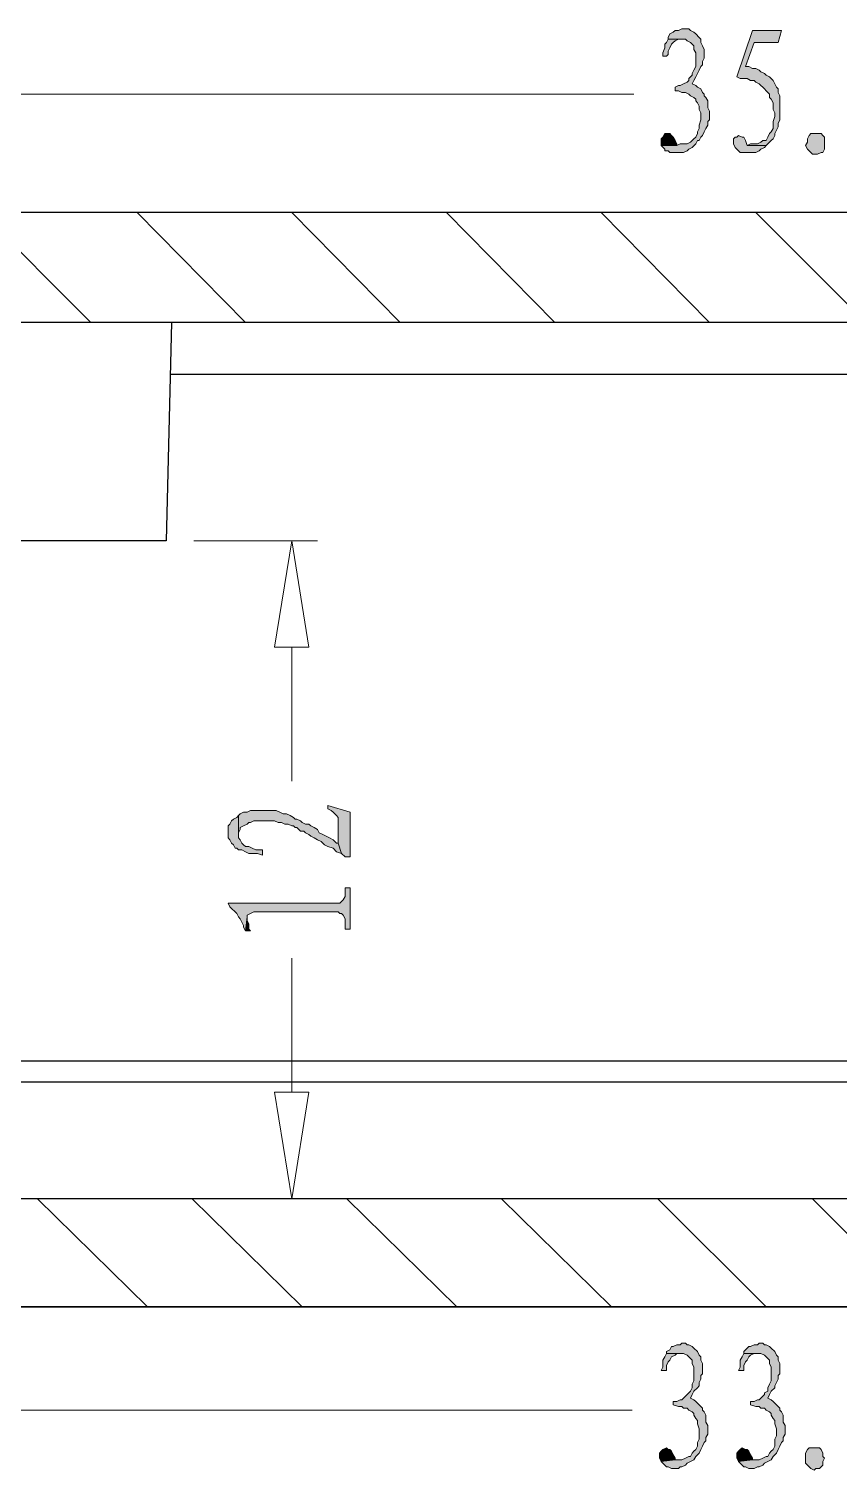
# Model space of a CAD drawing. Header units: inches. Extents: x 7 to 289, y 10 to 206.
# Drawn here: x 78.35 to 98.31, y 35.98 to 71.49 of the extents above; entities that cross this region are included whole.
import ezdxf

# ---------------------------------------------------------------- set-up
doc = ezdxf.new("R2010")
doc.units = ezdxf.units.IN
doc.header["$MEASUREMENT"] = 0
doc.layers.add('图层 1', color=7, linetype='Continuous')

msp = doc.modelspace()

# ---------------------------------------------------------------- hatches: boundary and pattern name
at = {"layer": '图层 1', "true_color": 0xdda500}
for points in [[(94.48, 71.493), (94.438, 71.493), (94.353, 71.451), (94.268, 71.451), (94.226, 71.408), (94.142, 71.366), (94.099, 71.281), (94.099, 71.239), (94.438, 71.239), (94.523, 71.239), (94.565, 71.197), (94.65, 71.154), (94.692, 71.112), (94.734, 71.07), (94.734, 70.985), (94.777, 70.9), (94.777, 70.816), (94.777, 70.731), (94.777, 70.646), (94.777, 70.561), (94.734, 70.477), (94.692, 70.392), (94.692, 70.35), (94.607, 70.265), (94.607, 70.223), (94.565, 70.18), (94.48, 70.138), (94.396, 70.096), (94.353, 70.096), (94.268, 70.054), (94.268, 69.969), (94.353, 69.969), (94.438, 69.926), (94.523, 69.926), (94.607, 69.884), (94.65, 69.842), (94.734, 69.8), (94.777, 69.757), (94.777, 69.715), (94.819, 69.673), (94.861, 69.588), (94.861, 69.503), (94.904, 69.419), (94.904, 69.334), (94.904, 69.249), (94.861, 69.122), (94.861, 69.038), (94.819, 68.953), (94.819, 68.911), (94.777, 68.826), (94.734, 68.783), (94.692, 68.741), (94.65, 68.699), (94.565, 68.657), (94.48, 68.657), (94.396, 68.657), (94.311, 68.614), (93.93, 68.614), (94.015, 68.529), (94.015, 68.487), (94.099, 68.487), (94.142, 68.445), (94.226, 68.445), (94.311, 68.445), (94.353, 68.445), (94.438, 68.445), (94.48, 68.445), (94.565, 68.487), (94.607, 68.529), (94.692, 68.572), (94.777, 68.657), (94.819, 68.741), (94.861, 68.741), (94.904, 68.826), (94.946, 68.868), (94.988, 68.953), (95.031, 69.038), (95.073, 69.122), (95.073, 69.207), (95.115, 69.249), (95.115, 69.334), (95.115, 69.461), (95.073, 69.545), (95.073, 69.63), (95.073, 69.715), (95.031, 69.8), (94.988, 69.842), (94.988, 69.884), (94.946, 69.926), (94.904, 70.011), (94.819, 70.054), (94.777, 70.096), (94.692, 70.138), (94.734, 70.223), (94.777, 70.308), (94.819, 70.392), (94.861, 70.477), (94.904, 70.561), (94.946, 70.604), (94.946, 70.689), (94.988, 70.773), (94.988, 70.858), (94.988, 70.9), (94.988, 70.985), (94.946, 71.07), (94.904, 71.154), (94.904, 71.239), (94.861, 71.281), (94.777, 71.366), (94.734, 71.408), (94.65, 71.451), (94.607, 71.493), (94.565, 71.493)], [(96.893, 71.451), (96.174, 71.451), (95.793, 70.308), (95.877, 70.265), (95.962, 70.265), (96.047, 70.265), (96.131, 70.223), (96.216, 70.223), (96.258, 70.18), (96.343, 70.138), (96.385, 70.096), (96.428, 70.054), (96.47, 70.011), (96.512, 69.969), (96.597, 69.884), (96.597, 69.8), (96.639, 69.757), (96.682, 69.673), (96.682, 69.588), (96.682, 69.503), (96.724, 69.419), (96.724, 69.334), (96.682, 69.207), (96.682, 69.122), (96.682, 69.038), (96.639, 68.953), (96.597, 68.911), (96.555, 68.826), (96.512, 68.741), (96.428, 68.741), (96.385, 68.699), (96.301, 68.657), (96.216, 68.657), (96.131, 68.657), (96.047, 68.614), (96.512, 68.614), (96.597, 68.699), (96.639, 68.741), (96.682, 68.783), (96.724, 68.868), (96.724, 68.911), (96.766, 68.995), (96.809, 69.08), (96.809, 69.164), (96.851, 69.249), (96.851, 69.334), (96.851, 69.461), (96.851, 69.545), (96.851, 69.63), (96.851, 69.757), (96.851, 69.842), (96.809, 69.926), (96.809, 70.011), (96.766, 70.054), (96.724, 70.138), (96.682, 70.223), (96.639, 70.265), (96.597, 70.308), (96.512, 70.35), (96.47, 70.392), (96.385, 70.435), (96.343, 70.477), (96.258, 70.519), (96.174, 70.519), (96.089, 70.561), (96.004, 70.561), (96.216, 71.154), (96.809, 71.154)], [(94.099, 71.239), (94.057, 71.154), (94.015, 71.112), (94.015, 71.027), (93.972, 70.9), (93.972, 70.816), (94.057, 70.816), (94.099, 70.858), (94.099, 70.942), (94.142, 71.027), (94.184, 71.112), (94.226, 71.154), (94.268, 71.197), (94.353, 71.239), (94.438, 71.239)], [(94.057, 68.911), (94.015, 68.911), (93.972, 68.826), (93.93, 68.783), (93.93, 68.699), (93.93, 68.657), (93.93, 68.614), (94.311, 68.614), (94.311, 68.657), (94.268, 68.741), (94.226, 68.826), (94.184, 68.868), (94.142, 68.911)], [(97.867, 68.445), (97.782, 68.403), (97.74, 68.403), (97.655, 68.403), (97.613, 68.445), (97.571, 68.487), (97.528, 68.529), (97.486, 68.614), (97.528, 68.699), (97.528, 68.783), (97.571, 68.868), (97.613, 68.911), (97.655, 68.911), (97.698, 68.911), (97.782, 68.911), (97.867, 68.911), (97.909, 68.868), (97.952, 68.826), (97.952, 68.741), (97.952, 68.699), (97.952, 68.572), (97.952, 68.529), (97.909, 68.445)], [(95.835, 68.868), (95.793, 68.826), (95.75, 68.826), (95.708, 68.783), (95.708, 68.699), (95.708, 68.657), (95.75, 68.572), (95.793, 68.529), (95.835, 68.487), (95.877, 68.445), (95.962, 68.445), (96.047, 68.445), (96.174, 68.445), (96.216, 68.445), (96.258, 68.445), (96.343, 68.487), (96.385, 68.529), (96.47, 68.572), (96.512, 68.614), (96.047, 68.614), (96.004, 68.741), (95.962, 68.826), (95.92, 68.826)], [(83.516, 52.104), (83.516, 51.639), (83.516, 51.681), (83.558, 51.766), (83.558, 51.808), (83.643, 51.85), (83.728, 51.892), (83.77, 51.935), (83.812, 51.935), (83.897, 51.977), (83.982, 51.977), (84.109, 51.977), (84.193, 51.977), (84.236, 51.977), (84.32, 51.977), (84.405, 51.977), (84.49, 51.935), (84.574, 51.935), (84.659, 51.892), (84.743, 51.892), (84.828, 51.85), (84.871, 51.85), (84.913, 51.808), (84.955, 51.808), (84.998, 51.766), (85.04, 51.723), (85.125, 51.723), (85.167, 51.681), (85.252, 51.639), (85.294, 51.596), (85.379, 51.554), (85.463, 51.511), (85.548, 51.469), (85.632, 51.385), (85.717, 51.342), (85.844, 51.3), (85.929, 51.215), (86.056, 51.173), (85.971, 51.427), (85.929, 51.427), (85.844, 51.511), (85.76, 51.554), (85.675, 51.596), (85.59, 51.639), (85.506, 51.681), (85.463, 51.766), (85.379, 51.808), (85.294, 51.85), (85.252, 51.892), (85.167, 51.892), (85.082, 51.935), (85.04, 51.977), (84.955, 52.02), (84.913, 52.02), (84.871, 52.062), (84.786, 52.104), (84.701, 52.147), (84.617, 52.147), (84.532, 52.189), (84.447, 52.231), (84.363, 52.231), (84.278, 52.231), (84.193, 52.231), (84.109, 52.231), (83.982, 52.231), (83.897, 52.231), (83.812, 52.231), (83.728, 52.189), (83.643, 52.189), (83.558, 52.147)], [(85.717, 52.358), (85.717, 52.273), (85.802, 52.231), (85.844, 52.189), (85.929, 52.104), (85.971, 52.062), (85.971, 51.977), (85.971, 51.427), (86.056, 51.173), (86.141, 51.088), (86.268, 51.088), (86.268, 52.189)], [(83.262, 51.723), (83.262, 51.639), (83.262, 51.596), (83.262, 51.554), (83.304, 51.511), (83.347, 51.427), (83.389, 51.385), (83.431, 51.3), (83.474, 51.3), (83.516, 51.258), (83.601, 51.258), (83.685, 51.215), (83.77, 51.173), (83.855, 51.173), (83.982, 51.173), (84.109, 51.13), (84.109, 51.258), (84.024, 51.258), (83.939, 51.258), (83.855, 51.3), (83.77, 51.342), (83.685, 51.342), (83.643, 51.385), (83.601, 51.427), (83.558, 51.511), (83.516, 51.554), (83.516, 51.639), (83.516, 52.104), (83.474, 52.062), (83.389, 52.02), (83.347, 51.977), (83.304, 51.892), (83.262, 51.85), (83.262, 51.808)], [(83.262, 49.945), (83.304, 49.861), (83.347, 49.818), (83.431, 49.733), (83.474, 49.691), (83.516, 49.607), (83.558, 49.564), (83.601, 49.479), (83.643, 49.395), (83.643, 49.353), (83.685, 49.268), (83.728, 49.607), (83.728, 49.649), (83.812, 49.691), (83.897, 49.733), (83.982, 49.733), (85.971, 49.733), (86.014, 49.691), (86.056, 49.691), (86.098, 49.649), (86.141, 49.564), (86.141, 49.522), (86.141, 49.395), (86.141, 49.31), (86.268, 49.31), (86.268, 50.326), (86.141, 50.326), (86.141, 50.284), (86.141, 50.157), (86.141, 50.114), (86.098, 50.03), (86.056, 49.988), (86.014, 49.945), (85.929, 49.945)], [(83.685, 49.268), (83.812, 49.268), (83.77, 49.31), (83.77, 49.353), (83.77, 49.437), (83.728, 49.522), (83.728, 49.607)], [(94.438, 39.108), (94.396, 39.066), (94.311, 39.066), (94.226, 39.023), (94.184, 39.023), (94.142, 38.939), (94.057, 38.896), (94.057, 38.854), (94.396, 38.854), (94.48, 38.854), (94.565, 38.811), (94.607, 38.769), (94.65, 38.727), (94.692, 38.685), (94.692, 38.6), (94.734, 38.515), (94.734, 38.43), (94.734, 38.304), (94.734, 38.261), (94.734, 38.176), (94.692, 38.092), (94.692, 38.007), (94.65, 37.923), (94.607, 37.88), (94.565, 37.838), (94.523, 37.795), (94.438, 37.711), (94.396, 37.711), (94.311, 37.669), (94.226, 37.669), (94.226, 37.584), (94.353, 37.542), (94.438, 37.542), (94.48, 37.499), (94.565, 37.499), (94.607, 37.457), (94.692, 37.414), (94.734, 37.372), (94.734, 37.33), (94.777, 37.245), (94.819, 37.203), (94.819, 37.118), (94.861, 36.991), (94.861, 36.907), (94.861, 36.822), (94.861, 36.737), (94.819, 36.653), (94.819, 36.568), (94.777, 36.483), (94.734, 36.441), (94.692, 36.398), (94.65, 36.314), (94.607, 36.314), (94.523, 36.272), (94.438, 36.229), (94.353, 36.229), (94.268, 36.229), (93.93, 36.187), (93.972, 36.145), (94.015, 36.102), (94.057, 36.06), (94.099, 36.06), (94.184, 36.017), (94.268, 36.017), (94.353, 36.017), (94.396, 36.06), (94.438, 36.06), (94.523, 36.102), (94.565, 36.145), (94.65, 36.187), (94.734, 36.229), (94.777, 36.314), (94.819, 36.356), (94.861, 36.398), (94.904, 36.483), (94.946, 36.568), (94.988, 36.653), (95.031, 36.695), (95.031, 36.779), (95.073, 36.864), (95.073, 36.949), (95.073, 37.076), (95.031, 37.161), (95.031, 37.245), (95.031, 37.33), (94.988, 37.414), (94.946, 37.457), (94.946, 37.499), (94.904, 37.542), (94.861, 37.584), (94.777, 37.669), (94.734, 37.711), (94.65, 37.753), (94.692, 37.838), (94.734, 37.923), (94.819, 38.007), (94.861, 38.05), (94.861, 38.134), (94.904, 38.219), (94.904, 38.304), (94.946, 38.346), (94.946, 38.43), (94.946, 38.515), (94.946, 38.6), (94.904, 38.685), (94.904, 38.769), (94.861, 38.811), (94.819, 38.896), (94.734, 38.981), (94.692, 39.023), (94.607, 39.066), (94.565, 39.066), (94.523, 39.108)], [(96.343, 39.108), (96.301, 39.066), (96.216, 39.066), (96.131, 39.023), (96.089, 39.023), (96.004, 38.939), (95.962, 38.896), (95.962, 38.854), (96.301, 38.854), (96.385, 38.854), (96.47, 38.811), (96.512, 38.769), (96.555, 38.727), (96.597, 38.685), (96.597, 38.6), (96.639, 38.515), (96.639, 38.43), (96.639, 38.304), (96.639, 38.261), (96.639, 38.176), (96.597, 38.092), (96.555, 38.007), (96.555, 37.923), (96.47, 37.88), (96.47, 37.838), (96.428, 37.795), (96.343, 37.711), (96.301, 37.711), (96.216, 37.669), (96.131, 37.669), (96.131, 37.584), (96.258, 37.542), (96.343, 37.542), (96.385, 37.499), (96.47, 37.499), (96.512, 37.457), (96.597, 37.414), (96.639, 37.372), (96.639, 37.33), (96.682, 37.245), (96.724, 37.203), (96.724, 37.118), (96.766, 36.991), (96.766, 36.907), (96.766, 36.822), (96.724, 36.737), (96.724, 36.653), (96.724, 36.568), (96.682, 36.483), (96.639, 36.441), (96.597, 36.398), (96.555, 36.314), (96.512, 36.314), (96.428, 36.272), (96.343, 36.229), (96.258, 36.229), (96.174, 36.229), (95.835, 36.187), (95.877, 36.145), (95.92, 36.102), (95.962, 36.06), (96.004, 36.06), (96.089, 36.017), (96.174, 36.017), (96.216, 36.017), (96.301, 36.06), (96.343, 36.06), (96.428, 36.102), (96.47, 36.145), (96.555, 36.187), (96.639, 36.229), (96.682, 36.314), (96.724, 36.356), (96.766, 36.398), (96.809, 36.483), (96.851, 36.568), (96.893, 36.653), (96.936, 36.695), (96.936, 36.779), (96.978, 36.864), (96.978, 36.949), (96.978, 37.076), (96.936, 37.161), (96.936, 37.245), (96.936, 37.33), (96.893, 37.414), (96.851, 37.457), (96.851, 37.499), (96.809, 37.542), (96.766, 37.584), (96.682, 37.669), (96.639, 37.711), (96.555, 37.753), (96.597, 37.838), (96.639, 37.923), (96.724, 38.007), (96.724, 38.05), (96.766, 38.134), (96.809, 38.219), (96.809, 38.304), (96.851, 38.346), (96.851, 38.43), (96.851, 38.515), (96.851, 38.6), (96.809, 38.685), (96.809, 38.769), (96.766, 38.811), (96.724, 38.896), (96.639, 38.981), (96.597, 39.023), (96.512, 39.066), (96.47, 39.066), (96.428, 39.108)], [(94.057, 38.854), (94.015, 38.769), (93.972, 38.685), (93.972, 38.6), (93.972, 38.515), (93.93, 38.43), (94.057, 38.43), (94.057, 38.558), (94.099, 38.642), (94.142, 38.685), (94.184, 38.769), (94.268, 38.811), (94.311, 38.854), (94.396, 38.854)], [(95.962, 38.854), (95.92, 38.769), (95.877, 38.685), (95.877, 38.6), (95.877, 38.515), (95.835, 38.43), (95.92, 38.43), (95.962, 38.43), (95.962, 38.558), (96.004, 38.642), (96.047, 38.685), (96.089, 38.769), (96.131, 38.811), (96.216, 38.854), (96.301, 38.854)], [(94.057, 36.526), (93.972, 36.483), (93.93, 36.441), (93.888, 36.398), (93.888, 36.314), (93.888, 36.272), (93.93, 36.187), (94.268, 36.229), (94.268, 36.272), (94.226, 36.356), (94.184, 36.441), (94.142, 36.483), (94.099, 36.483)], [(95.92, 36.526), (95.877, 36.483), (95.835, 36.441), (95.793, 36.398), (95.793, 36.314), (95.793, 36.272), (95.835, 36.187), (96.174, 36.229), (96.174, 36.272), (96.131, 36.356), (96.089, 36.441), (96.047, 36.483), (96.004, 36.483)], [(97.825, 36.017), (97.74, 36.017), (97.698, 35.975), (97.613, 36.017), (97.571, 36.06), (97.528, 36.102), (97.486, 36.145), (97.486, 36.229), (97.486, 36.314), (97.486, 36.398), (97.528, 36.483), (97.571, 36.526), (97.613, 36.526), (97.698, 36.526), (97.74, 36.526), (97.825, 36.526), (97.867, 36.483), (97.909, 36.398), (97.909, 36.314), (97.952, 36.272), (97.909, 36.187), (97.909, 36.102), (97.867, 36.06)]]:
    msp.add_hatch(color=42, dxfattribs=at).paths.add_polyline_path(points)

# ---------------------------------------------------------------- linework, layer by layer
at = {"layer": '图层 1', "lineweight": 0}
for points in [[(94.48, 71.493), (94.438, 71.493), (94.353, 71.451), (94.268, 71.451), (94.226, 71.408), (94.142, 71.366), (94.099, 71.281), (94.099, 71.239), (94.438, 71.239), (94.523, 71.239), (94.565, 71.197), (94.65, 71.154), (94.692, 71.112), (94.734, 71.07), (94.734, 70.985), (94.777, 70.9), (94.777, 70.816), (94.777, 70.731), (94.777, 70.646), (94.777, 70.561), (94.734, 70.477), (94.692, 70.392), (94.692, 70.35), (94.607, 70.265), (94.607, 70.223), (94.565, 70.18), (94.48, 70.138), (94.396, 70.096), (94.353, 70.096), (94.268, 70.054), (94.268, 69.969), (94.353, 69.969), (94.438, 69.926), (94.523, 69.926), (94.607, 69.884), (94.65, 69.842), (94.734, 69.8), (94.777, 69.757), (94.777, 69.715), (94.819, 69.673), (94.861, 69.588), (94.861, 69.503), (94.904, 69.419), (94.904, 69.334), (94.904, 69.249), (94.861, 69.122), (94.861, 69.038), (94.819, 68.953), (94.819, 68.911), (94.777, 68.826), (94.734, 68.783), (94.692, 68.741), (94.65, 68.699), (94.565, 68.657), (94.48, 68.657), (94.396, 68.657), (94.311, 68.614), (93.93, 68.614), (94.015, 68.529), (94.015, 68.487), (94.099, 68.487), (94.142, 68.445), (94.226, 68.445), (94.311, 68.445), (94.353, 68.445), (94.438, 68.445), (94.48, 68.445), (94.565, 68.487), (94.607, 68.529), (94.692, 68.572), (94.777, 68.657), (94.819, 68.741), (94.861, 68.741), (94.904, 68.826), (94.946, 68.868), (94.988, 68.953), (95.031, 69.038), (95.073, 69.122), (95.073, 69.207), (95.115, 69.249), (95.115, 69.334), (95.115, 69.461), (95.073, 69.545), (95.073, 69.63), (95.073, 69.715), (95.031, 69.8), (94.988, 69.842), (94.988, 69.884), (94.946, 69.926), (94.904, 70.011), (94.819, 70.054), (94.777, 70.096), (94.692, 70.138), (94.734, 70.223), (94.777, 70.308), (94.819, 70.392), (94.861, 70.477), (94.904, 70.561), (94.946, 70.604), (94.946, 70.689), (94.988, 70.773), (94.988, 70.858), (94.988, 70.9), (94.988, 70.985), (94.946, 71.07), (94.904, 71.154), (94.904, 71.239), (94.861, 71.281), (94.777, 71.366), (94.734, 71.408), (94.65, 71.451), (94.607, 71.493), (94.565, 71.493), (94.48, 71.493)], [(96.893, 71.451), (96.174, 71.451), (95.793, 70.308), (95.877, 70.265), (95.962, 70.265), (96.047, 70.265), (96.131, 70.223), (96.216, 70.223), (96.258, 70.18), (96.343, 70.138), (96.385, 70.096), (96.428, 70.054), (96.47, 70.011), (96.512, 69.969), (96.597, 69.884), (96.597, 69.8), (96.639, 69.757), (96.682, 69.673), (96.682, 69.588), (96.682, 69.503), (96.724, 69.419), (96.724, 69.334), (96.682, 69.207), (96.682, 69.122), (96.682, 69.038), (96.639, 68.953), (96.597, 68.911), (96.555, 68.826), (96.512, 68.741), (96.428, 68.741), (96.385, 68.699), (96.301, 68.657), (96.216, 68.657), (96.131, 68.657), (96.047, 68.614), (96.512, 68.614), (96.597, 68.699), (96.639, 68.741), (96.682, 68.783), (96.724, 68.868), (96.724, 68.911), (96.766, 68.995), (96.809, 69.08), (96.809, 69.164), (96.851, 69.249), (96.851, 69.334), (96.851, 69.461), (96.851, 69.545), (96.851, 69.63), (96.851, 69.757), (96.851, 69.842), (96.809, 69.926), (96.809, 70.011), (96.766, 70.054), (96.724, 70.138), (96.682, 70.223), (96.639, 70.265), (96.597, 70.308), (96.512, 70.35), (96.47, 70.392), (96.385, 70.435), (96.343, 70.477), (96.258, 70.519), (96.174, 70.519), (96.089, 70.561), (96.004, 70.561), (96.216, 71.154), (96.809, 71.154), (96.893, 71.451)], [(94.099, 71.239), (94.057, 71.154), (94.015, 71.112), (94.015, 71.027), (93.972, 70.9), (93.972, 70.816), (94.057, 70.816), (94.099, 70.858), (94.099, 70.942), (94.142, 71.027), (94.184, 71.112), (94.226, 71.154), (94.268, 71.197), (94.353, 71.239), (94.438, 71.239), (94.099, 71.239)], [(94.057, 68.911), (94.015, 68.911), (93.972, 68.826), (93.93, 68.783), (93.93, 68.699), (93.93, 68.657), (93.93, 68.614), (94.311, 68.614), (94.311, 68.657), (94.268, 68.741), (94.226, 68.826), (94.184, 68.868), (94.142, 68.911), (94.057, 68.911)], [(97.867, 68.445), (97.782, 68.403), (97.74, 68.403), (97.655, 68.403), (97.613, 68.445), (97.571, 68.487), (97.528, 68.529), (97.486, 68.614), (97.528, 68.699), (97.528, 68.783), (97.571, 68.868), (97.613, 68.911), (97.655, 68.911), (97.698, 68.911), (97.782, 68.911), (97.867, 68.911), (97.909, 68.868), (97.952, 68.826), (97.952, 68.741), (97.952, 68.699), (97.952, 68.572), (97.952, 68.529), (97.909, 68.445), (97.867, 68.445)], [(95.835, 68.868), (95.793, 68.826), (95.75, 68.826), (95.708, 68.783), (95.708, 68.699), (95.708, 68.657), (95.75, 68.572), (95.793, 68.529), (95.835, 68.487), (95.877, 68.445), (95.962, 68.445), (96.047, 68.445), (96.174, 68.445), (96.216, 68.445), (96.258, 68.445), (96.343, 68.487), (96.385, 68.529), (96.47, 68.572), (96.512, 68.614), (96.047, 68.614), (96.004, 68.741), (95.962, 68.826), (95.92, 68.826), (95.835, 68.868)], [(83.516, 52.104), (83.516, 51.639), (83.516, 51.681), (83.558, 51.766), (83.558, 51.808), (83.643, 51.85), (83.728, 51.892), (83.77, 51.935), (83.812, 51.935), (83.897, 51.977), (83.982, 51.977), (84.109, 51.977), (84.193, 51.977), (84.236, 51.977), (84.32, 51.977), (84.405, 51.977), (84.49, 51.935), (84.574, 51.935), (84.659, 51.892), (84.743, 51.892), (84.828, 51.85), (84.871, 51.85), (84.913, 51.808), (84.955, 51.808), (84.998, 51.766), (85.04, 51.723), (85.125, 51.723), (85.167, 51.681), (85.252, 51.639), (85.294, 51.596), (85.379, 51.554), (85.463, 51.511), (85.548, 51.469), (85.632, 51.385), (85.717, 51.342), (85.844, 51.3), (85.929, 51.215), (86.056, 51.173), (85.971, 51.427), (85.929, 51.427), (85.844, 51.511), (85.76, 51.554), (85.675, 51.596), (85.59, 51.639), (85.506, 51.681), (85.463, 51.766), (85.379, 51.808), (85.294, 51.85), (85.252, 51.892), (85.167, 51.892), (85.082, 51.935), (85.04, 51.977), (84.955, 52.02), (84.913, 52.02), (84.871, 52.062), (84.786, 52.104), (84.701, 52.147), (84.617, 52.147), (84.532, 52.189), (84.447, 52.231), (84.363, 52.231), (84.278, 52.231), (84.193, 52.231), (84.109, 52.231), (83.982, 52.231), (83.897, 52.231), (83.812, 52.231), (83.728, 52.189), (83.643, 52.189), (83.558, 52.147), (83.516, 52.104)], [(85.717, 52.358), (85.717, 52.273), (85.802, 52.231), (85.844, 52.189), (85.929, 52.104), (85.971, 52.062), (85.971, 51.977), (85.971, 51.427), (86.056, 51.173), (86.141, 51.088), (86.268, 51.088), (86.268, 52.189), (85.717, 52.358)], [(83.262, 51.723), (83.262, 51.639), (83.262, 51.596), (83.262, 51.554), (83.304, 51.511), (83.347, 51.427), (83.389, 51.385), (83.431, 51.3), (83.474, 51.3), (83.516, 51.258), (83.601, 51.258), (83.685, 51.215), (83.77, 51.173), (83.855, 51.173), (83.982, 51.173), (84.109, 51.13), (84.109, 51.258), (84.024, 51.258), (83.939, 51.258), (83.855, 51.3), (83.77, 51.342), (83.685, 51.342), (83.643, 51.385), (83.601, 51.427), (83.558, 51.511), (83.516, 51.554), (83.516, 51.639), (83.516, 52.104), (83.474, 52.062), (83.389, 52.02), (83.347, 51.977), (83.304, 51.892), (83.262, 51.85), (83.262, 51.808), (83.262, 51.723)], [(83.262, 49.945), (83.262, 49.945), (83.304, 49.861), (83.347, 49.818), (83.431, 49.733), (83.474, 49.691), (83.516, 49.607), (83.558, 49.564), (83.601, 49.479), (83.643, 49.395), (83.643, 49.353), (83.685, 49.268), (83.728, 49.607), (83.728, 49.649), (83.812, 49.691), (83.897, 49.733), (83.982, 49.733), (85.971, 49.733), (86.014, 49.691), (86.056, 49.691), (86.098, 49.649), (86.141, 49.564), (86.141, 49.522), (86.141, 49.395), (86.141, 49.31), (86.268, 49.31), (86.268, 50.326), (86.141, 50.326), (86.141, 50.284), (86.141, 50.157), (86.141, 50.114), (86.098, 50.03), (86.056, 49.988), (86.014, 49.945), (85.929, 49.945), (83.262, 49.945)], [(83.685, 49.268), (83.812, 49.268), (83.77, 49.31), (83.77, 49.353), (83.77, 49.437), (83.728, 49.522), (83.728, 49.607), (83.685, 49.268)], [(94.438, 39.108), (94.396, 39.066), (94.311, 39.066), (94.226, 39.023), (94.184, 39.023), (94.142, 38.939), (94.057, 38.896), (94.057, 38.854), (94.396, 38.854), (94.48, 38.854), (94.565, 38.811), (94.607, 38.769), (94.65, 38.727), (94.692, 38.685), (94.692, 38.6), (94.734, 38.515), (94.734, 38.43), (94.734, 38.304), (94.734, 38.261), (94.734, 38.176), (94.692, 38.092), (94.692, 38.007), (94.65, 37.923), (94.607, 37.88), (94.565, 37.838), (94.523, 37.795), (94.438, 37.711), (94.396, 37.711), (94.311, 37.669), (94.226, 37.669), (94.226, 37.584), (94.353, 37.542), (94.438, 37.542), (94.48, 37.499), (94.565, 37.499), (94.607, 37.457), (94.692, 37.414), (94.734, 37.372), (94.734, 37.33), (94.777, 37.245), (94.819, 37.203), (94.819, 37.118), (94.861, 36.991), (94.861, 36.907), (94.861, 36.822), (94.861, 36.737), (94.819, 36.653), (94.819, 36.568), (94.777, 36.483), (94.734, 36.441), (94.692, 36.398), (94.65, 36.314), (94.607, 36.314), (94.523, 36.272), (94.438, 36.229), (94.353, 36.229), (94.268, 36.229), (93.93, 36.187), (93.972, 36.145), (94.015, 36.102), (94.057, 36.06), (94.099, 36.06), (94.184, 36.017), (94.268, 36.017), (94.353, 36.017), (94.396, 36.06), (94.438, 36.06), (94.523, 36.102), (94.565, 36.145), (94.65, 36.187), (94.734, 36.229), (94.777, 36.314), (94.819, 36.356), (94.861, 36.398), (94.904, 36.483), (94.946, 36.568), (94.988, 36.653), (95.031, 36.695), (95.031, 36.779), (95.073, 36.864), (95.073, 36.949), (95.073, 37.076), (95.031, 37.161), (95.031, 37.245), (95.031, 37.33), (94.988, 37.414), (94.946, 37.457), (94.946, 37.499), (94.904, 37.542), (94.861, 37.584), (94.777, 37.669), (94.734, 37.711), (94.65, 37.753), (94.692, 37.838), (94.734, 37.923), (94.819, 38.007), (94.861, 38.05), (94.861, 38.134), (94.904, 38.219), (94.904, 38.304), (94.946, 38.346), (94.946, 38.43), (94.946, 38.515), (94.946, 38.6), (94.904, 38.685), (94.904, 38.769), (94.861, 38.811), (94.819, 38.896), (94.734, 38.981), (94.692, 39.023), (94.607, 39.066), (94.565, 39.066), (94.523, 39.108), (94.438, 39.108)], [(96.343, 39.108), (96.301, 39.066), (96.216, 39.066), (96.131, 39.023), (96.089, 39.023), (96.004, 38.939), (95.962, 38.896), (95.962, 38.854), (96.301, 38.854), (96.385, 38.854), (96.47, 38.811), (96.512, 38.769), (96.555, 38.727), (96.597, 38.685), (96.597, 38.6), (96.639, 38.515), (96.639, 38.43), (96.639, 38.304), (96.639, 38.261), (96.639, 38.176), (96.597, 38.092), (96.555, 38.007), (96.555, 37.923), (96.47, 37.88), (96.47, 37.838), (96.428, 37.795), (96.343, 37.711), (96.301, 37.711), (96.216, 37.669), (96.131, 37.669), (96.131, 37.584), (96.258, 37.542), (96.343, 37.542), (96.385, 37.499), (96.47, 37.499), (96.512, 37.457), (96.597, 37.414), (96.639, 37.372), (96.639, 37.33), (96.682, 37.245), (96.724, 37.203), (96.724, 37.118), (96.766, 36.991), (96.766, 36.907), (96.766, 36.822), (96.724, 36.737), (96.724, 36.653), (96.724, 36.568), (96.682, 36.483), (96.639, 36.441), (96.597, 36.398), (96.555, 36.314), (96.512, 36.314), (96.428, 36.272), (96.343, 36.229), (96.258, 36.229), (96.174, 36.229), (95.835, 36.187), (95.877, 36.145), (95.92, 36.102), (95.962, 36.06), (96.004, 36.06), (96.089, 36.017), (96.174, 36.017), (96.216, 36.017), (96.301, 36.06), (96.343, 36.06), (96.428, 36.102), (96.47, 36.145), (96.555, 36.187), (96.639, 36.229), (96.682, 36.314), (96.724, 36.356), (96.766, 36.398), (96.809, 36.483), (96.851, 36.568), (96.893, 36.653), (96.936, 36.695), (96.936, 36.779), (96.978, 36.864), (96.978, 36.949), (96.978, 37.076), (96.936, 37.161), (96.936, 37.245), (96.936, 37.33), (96.893, 37.414), (96.851, 37.457), (96.851, 37.499), (96.809, 37.542), (96.766, 37.584), (96.682, 37.669), (96.639, 37.711), (96.555, 37.753), (96.597, 37.838), (96.639, 37.923), (96.724, 38.007), (96.724, 38.05), (96.766, 38.134), (96.809, 38.219), (96.809, 38.304), (96.851, 38.346), (96.851, 38.43), (96.851, 38.515), (96.851, 38.6), (96.809, 38.685), (96.809, 38.769), (96.766, 38.811), (96.724, 38.896), (96.639, 38.981), (96.597, 39.023), (96.512, 39.066), (96.47, 39.066), (96.428, 39.108), (96.343, 39.108)], [(94.057, 38.854), (94.015, 38.769), (93.972, 38.685), (93.972, 38.6), (93.972, 38.515), (93.93, 38.43), (94.057, 38.43), (94.057, 38.558), (94.099, 38.642), (94.142, 38.685), (94.184, 38.769), (94.268, 38.811), (94.311, 38.854), (94.396, 38.854), (94.057, 38.854)], [(95.962, 38.854), (95.92, 38.769), (95.877, 38.685), (95.877, 38.6), (95.877, 38.515), (95.835, 38.43), (95.92, 38.43), (95.962, 38.43), (95.962, 38.558), (96.004, 38.642), (96.047, 38.685), (96.089, 38.769), (96.131, 38.811), (96.216, 38.854), (96.301, 38.854), (95.962, 38.854)], [(94.057, 36.526), (93.972, 36.483), (93.93, 36.441), (93.888, 36.398), (93.888, 36.314), (93.888, 36.272), (93.93, 36.187), (94.268, 36.229), (94.268, 36.272), (94.226, 36.356), (94.184, 36.441), (94.142, 36.483), (94.099, 36.483), (94.057, 36.526)], [(95.92, 36.526), (95.877, 36.483), (95.835, 36.441), (95.793, 36.398), (95.793, 36.314), (95.793, 36.272), (95.835, 36.187), (96.174, 36.229), (96.174, 36.272), (96.131, 36.356), (96.089, 36.441), (96.047, 36.483), (96.004, 36.483), (95.92, 36.526)], [(97.825, 36.017), (97.74, 36.017), (97.698, 35.975), (97.613, 36.017), (97.571, 36.06), (97.528, 36.102), (97.486, 36.145), (97.486, 36.229), (97.486, 36.314), (97.486, 36.398), (97.528, 36.483), (97.571, 36.526), (97.613, 36.526), (97.698, 36.526), (97.74, 36.526), (97.825, 36.526), (97.867, 36.483), (97.909, 36.398), (97.909, 36.314), (97.952, 36.272), (97.909, 36.187), (97.909, 36.102), (97.867, 36.06), (97.825, 36.017)]]:
    msp.add_lwpolyline(points, dxfattribs=at)
at = {"layer": '图层 1', "color": 42, "lineweight": 5, "true_color": 0xdda500}
for points in [[(94.48, 71.493), (94.438, 71.493), (94.353, 71.451), (94.268, 71.451), (94.226, 71.408), (94.142, 71.366), (94.099, 71.281), (94.099, 71.239), (94.438, 71.239), (94.523, 71.239), (94.565, 71.197), (94.65, 71.154), (94.692, 71.112), (94.734, 71.07), (94.734, 70.985), (94.777, 70.9), (94.777, 70.816), (94.777, 70.731), (94.777, 70.646), (94.777, 70.561), (94.734, 70.477), (94.692, 70.392), (94.692, 70.35), (94.607, 70.265), (94.607, 70.223), (94.565, 70.18), (94.48, 70.138), (94.396, 70.096), (94.353, 70.096), (94.268, 70.054), (94.268, 69.969), (94.353, 69.969), (94.438, 69.926), (94.523, 69.926), (94.607, 69.884), (94.65, 69.842), (94.734, 69.8), (94.777, 69.757), (94.777, 69.715), (94.819, 69.673), (94.861, 69.588), (94.861, 69.503), (94.904, 69.419), (94.904, 69.334), (94.904, 69.249), (94.861, 69.122), (94.861, 69.038), (94.819, 68.953), (94.819, 68.911), (94.777, 68.826), (94.734, 68.783), (94.692, 68.741), (94.65, 68.699), (94.565, 68.657), (94.48, 68.657), (94.396, 68.657), (94.311, 68.614), (93.93, 68.614), (94.015, 68.529), (94.015, 68.487), (94.099, 68.487), (94.142, 68.445), (94.226, 68.445), (94.311, 68.445), (94.353, 68.445), (94.438, 68.445), (94.48, 68.445), (94.565, 68.487), (94.607, 68.529), (94.692, 68.572), (94.777, 68.657), (94.819, 68.741), (94.861, 68.741), (94.904, 68.826), (94.946, 68.868), (94.988, 68.953), (95.031, 69.038), (95.073, 69.122), (95.073, 69.207), (95.115, 69.249), (95.115, 69.334), (95.115, 69.461), (95.073, 69.545), (95.073, 69.63), (95.073, 69.715), (95.031, 69.8), (94.988, 69.842), (94.988, 69.884), (94.946, 69.926), (94.904, 70.011), (94.819, 70.054), (94.777, 70.096), (94.692, 70.138), (94.734, 70.223), (94.777, 70.308), (94.819, 70.392), (94.861, 70.477), (94.904, 70.561), (94.946, 70.604), (94.946, 70.689), (94.988, 70.773), (94.988, 70.858), (94.988, 70.9), (94.988, 70.985), (94.946, 71.07), (94.904, 71.154), (94.904, 71.239), (94.861, 71.281), (94.777, 71.366), (94.734, 71.408), (94.65, 71.451), (94.607, 71.493), (94.565, 71.493), (94.48, 71.493)], [(96.893, 71.451), (96.174, 71.451), (95.793, 70.308), (95.877, 70.265), (95.962, 70.265), (96.047, 70.265), (96.131, 70.223), (96.216, 70.223), (96.258, 70.18), (96.343, 70.138), (96.385, 70.096), (96.428, 70.054), (96.47, 70.011), (96.512, 69.969), (96.597, 69.884), (96.597, 69.8), (96.639, 69.757), (96.682, 69.673), (96.682, 69.588), (96.682, 69.503), (96.724, 69.419), (96.724, 69.334), (96.682, 69.207), (96.682, 69.122), (96.682, 69.038), (96.639, 68.953), (96.597, 68.911), (96.555, 68.826), (96.512, 68.741), (96.428, 68.741), (96.385, 68.699), (96.301, 68.657), (96.216, 68.657), (96.131, 68.657), (96.047, 68.614), (96.512, 68.614), (96.597, 68.699), (96.639, 68.741), (96.682, 68.783), (96.724, 68.868), (96.724, 68.911), (96.766, 68.995), (96.809, 69.08), (96.809, 69.164), (96.851, 69.249), (96.851, 69.334), (96.851, 69.461), (96.851, 69.545), (96.851, 69.63), (96.851, 69.757), (96.851, 69.842), (96.809, 69.926), (96.809, 70.011), (96.766, 70.054), (96.724, 70.138), (96.682, 70.223), (96.639, 70.265), (96.597, 70.308), (96.512, 70.35), (96.47, 70.392), (96.385, 70.435), (96.343, 70.477), (96.258, 70.519), (96.174, 70.519), (96.089, 70.561), (96.004, 70.561), (96.216, 71.154), (96.809, 71.154), (96.893, 71.451)], [(94.099, 71.239), (94.057, 71.154), (94.015, 71.112), (94.015, 71.027), (93.972, 70.9), (93.972, 70.816), (94.057, 70.816), (94.099, 70.858), (94.099, 70.942), (94.142, 71.027), (94.184, 71.112), (94.226, 71.154), (94.268, 71.197), (94.353, 71.239), (94.438, 71.239), (94.099, 71.239)], [(94.057, 68.911), (94.015, 68.911), (93.972, 68.826), (93.93, 68.783), (93.93, 68.699), (93.93, 68.657), (93.93, 68.614), (94.311, 68.614), (94.311, 68.657), (94.268, 68.741), (94.226, 68.826), (94.184, 68.868), (94.142, 68.911), (94.057, 68.911)], [(97.867, 68.445), (97.782, 68.403), (97.74, 68.403), (97.655, 68.403), (97.613, 68.445), (97.571, 68.487), (97.528, 68.529), (97.486, 68.614), (97.528, 68.699), (97.528, 68.783), (97.571, 68.868), (97.613, 68.911), (97.655, 68.911), (97.698, 68.911), (97.782, 68.911), (97.867, 68.911), (97.909, 68.868), (97.952, 68.826), (97.952, 68.741), (97.952, 68.699), (97.952, 68.572), (97.952, 68.529), (97.909, 68.445), (97.867, 68.445)], [(95.835, 68.868), (95.793, 68.826), (95.75, 68.826), (95.708, 68.783), (95.708, 68.699), (95.708, 68.657), (95.75, 68.572), (95.793, 68.529), (95.835, 68.487), (95.877, 68.445), (95.962, 68.445), (96.047, 68.445), (96.174, 68.445), (96.216, 68.445), (96.258, 68.445), (96.343, 68.487), (96.385, 68.529), (96.47, 68.572), (96.512, 68.614), (96.047, 68.614), (96.004, 68.741), (95.962, 68.826), (95.92, 68.826), (95.835, 68.868)], [(83.516, 52.104), (83.516, 51.639), (83.516, 51.681), (83.558, 51.766), (83.558, 51.808), (83.643, 51.85), (83.728, 51.892), (83.77, 51.935), (83.812, 51.935), (83.897, 51.977), (83.982, 51.977), (84.109, 51.977), (84.193, 51.977), (84.236, 51.977), (84.32, 51.977), (84.405, 51.977), (84.49, 51.935), (84.574, 51.935), (84.659, 51.892), (84.743, 51.892), (84.828, 51.85), (84.871, 51.85), (84.913, 51.808), (84.955, 51.808), (84.998, 51.766), (85.04, 51.723), (85.125, 51.723), (85.167, 51.681), (85.252, 51.639), (85.294, 51.596), (85.379, 51.554), (85.463, 51.511), (85.548, 51.469), (85.632, 51.385), (85.717, 51.342), (85.844, 51.3), (85.929, 51.215), (86.056, 51.173), (85.971, 51.427), (85.929, 51.427), (85.844, 51.511), (85.76, 51.554), (85.675, 51.596), (85.59, 51.639), (85.506, 51.681), (85.463, 51.766), (85.379, 51.808), (85.294, 51.85), (85.252, 51.892), (85.167, 51.892), (85.082, 51.935), (85.04, 51.977), (84.955, 52.02), (84.913, 52.02), (84.871, 52.062), (84.786, 52.104), (84.701, 52.147), (84.617, 52.147), (84.532, 52.189), (84.447, 52.231), (84.363, 52.231), (84.278, 52.231), (84.193, 52.231), (84.109, 52.231), (83.982, 52.231), (83.897, 52.231), (83.812, 52.231), (83.728, 52.189), (83.643, 52.189), (83.558, 52.147), (83.516, 52.104)], [(85.717, 52.358), (85.717, 52.273), (85.802, 52.231), (85.844, 52.189), (85.929, 52.104), (85.971, 52.062), (85.971, 51.977), (85.971, 51.427), (86.056, 51.173), (86.141, 51.088), (86.268, 51.088), (86.268, 52.189), (85.717, 52.358)], [(83.262, 51.723), (83.262, 51.639), (83.262, 51.596), (83.262, 51.554), (83.304, 51.511), (83.347, 51.427), (83.389, 51.385), (83.431, 51.3), (83.474, 51.3), (83.516, 51.258), (83.601, 51.258), (83.685, 51.215), (83.77, 51.173), (83.855, 51.173), (83.982, 51.173), (84.109, 51.13), (84.109, 51.258), (84.024, 51.258), (83.939, 51.258), (83.855, 51.3), (83.77, 51.342), (83.685, 51.342), (83.643, 51.385), (83.601, 51.427), (83.558, 51.511), (83.516, 51.554), (83.516, 51.639), (83.516, 52.104), (83.474, 52.062), (83.389, 52.02), (83.347, 51.977), (83.304, 51.892), (83.262, 51.85), (83.262, 51.808), (83.262, 51.723)], [(83.262, 49.945), (83.262, 49.945), (83.304, 49.861), (83.347, 49.818), (83.431, 49.733), (83.474, 49.691), (83.516, 49.607), (83.558, 49.564), (83.601, 49.479), (83.643, 49.395), (83.643, 49.353), (83.685, 49.268), (83.728, 49.607), (83.728, 49.649), (83.812, 49.691), (83.897, 49.733), (83.982, 49.733), (85.971, 49.733), (86.014, 49.691), (86.056, 49.691), (86.098, 49.649), (86.141, 49.564), (86.141, 49.522), (86.141, 49.395), (86.141, 49.31), (86.268, 49.31), (86.268, 50.326), (86.141, 50.326), (86.141, 50.284), (86.141, 50.157), (86.141, 50.114), (86.098, 50.03), (86.056, 49.988), (86.014, 49.945), (85.929, 49.945), (83.262, 49.945)], [(83.685, 49.268), (83.812, 49.268), (83.77, 49.31), (83.77, 49.353), (83.77, 49.437), (83.728, 49.522), (83.728, 49.607), (83.685, 49.268)], [(94.438, 39.108), (94.396, 39.066), (94.311, 39.066), (94.226, 39.023), (94.184, 39.023), (94.142, 38.939), (94.057, 38.896), (94.057, 38.854), (94.396, 38.854), (94.48, 38.854), (94.565, 38.811), (94.607, 38.769), (94.65, 38.727), (94.692, 38.685), (94.692, 38.6), (94.734, 38.515), (94.734, 38.43), (94.734, 38.304), (94.734, 38.261), (94.734, 38.176), (94.692, 38.092), (94.692, 38.007), (94.65, 37.923), (94.607, 37.88), (94.565, 37.838), (94.523, 37.795), (94.438, 37.711), (94.396, 37.711), (94.311, 37.669), (94.226, 37.669), (94.226, 37.584), (94.353, 37.542), (94.438, 37.542), (94.48, 37.499), (94.565, 37.499), (94.607, 37.457), (94.692, 37.414), (94.734, 37.372), (94.734, 37.33), (94.777, 37.245), (94.819, 37.203), (94.819, 37.118), (94.861, 36.991), (94.861, 36.907), (94.861, 36.822), (94.861, 36.737), (94.819, 36.653), (94.819, 36.568), (94.777, 36.483), (94.734, 36.441), (94.692, 36.398), (94.65, 36.314), (94.607, 36.314), (94.523, 36.272), (94.438, 36.229), (94.353, 36.229), (94.268, 36.229), (93.93, 36.187), (93.972, 36.145), (94.015, 36.102), (94.057, 36.06), (94.099, 36.06), (94.184, 36.017), (94.268, 36.017), (94.353, 36.017), (94.396, 36.06), (94.438, 36.06), (94.523, 36.102), (94.565, 36.145), (94.65, 36.187), (94.734, 36.229), (94.777, 36.314), (94.819, 36.356), (94.861, 36.398), (94.904, 36.483), (94.946, 36.568), (94.988, 36.653), (95.031, 36.695), (95.031, 36.779), (95.073, 36.864), (95.073, 36.949), (95.073, 37.076), (95.031, 37.161), (95.031, 37.245), (95.031, 37.33), (94.988, 37.414), (94.946, 37.457), (94.946, 37.499), (94.904, 37.542), (94.861, 37.584), (94.777, 37.669), (94.734, 37.711), (94.65, 37.753), (94.692, 37.838), (94.734, 37.923), (94.819, 38.007), (94.861, 38.05), (94.861, 38.134), (94.904, 38.219), (94.904, 38.304), (94.946, 38.346), (94.946, 38.43), (94.946, 38.515), (94.946, 38.6), (94.904, 38.685), (94.904, 38.769), (94.861, 38.811), (94.819, 38.896), (94.734, 38.981), (94.692, 39.023), (94.607, 39.066), (94.565, 39.066), (94.523, 39.108), (94.438, 39.108)], [(96.343, 39.108), (96.301, 39.066), (96.216, 39.066), (96.131, 39.023), (96.089, 39.023), (96.004, 38.939), (95.962, 38.896), (95.962, 38.854), (96.301, 38.854), (96.385, 38.854), (96.47, 38.811), (96.512, 38.769), (96.555, 38.727), (96.597, 38.685), (96.597, 38.6), (96.639, 38.515), (96.639, 38.43), (96.639, 38.304), (96.639, 38.261), (96.639, 38.176), (96.597, 38.092), (96.555, 38.007), (96.555, 37.923), (96.47, 37.88), (96.47, 37.838), (96.428, 37.795), (96.343, 37.711), (96.301, 37.711), (96.216, 37.669), (96.131, 37.669), (96.131, 37.584), (96.258, 37.542), (96.343, 37.542), (96.385, 37.499), (96.47, 37.499), (96.512, 37.457), (96.597, 37.414), (96.639, 37.372), (96.639, 37.33), (96.682, 37.245), (96.724, 37.203), (96.724, 37.118), (96.766, 36.991), (96.766, 36.907), (96.766, 36.822), (96.724, 36.737), (96.724, 36.653), (96.724, 36.568), (96.682, 36.483), (96.639, 36.441), (96.597, 36.398), (96.555, 36.314), (96.512, 36.314), (96.428, 36.272), (96.343, 36.229), (96.258, 36.229), (96.174, 36.229), (95.835, 36.187), (95.877, 36.145), (95.92, 36.102), (95.962, 36.06), (96.004, 36.06), (96.089, 36.017), (96.174, 36.017), (96.216, 36.017), (96.301, 36.06), (96.343, 36.06), (96.428, 36.102), (96.47, 36.145), (96.555, 36.187), (96.639, 36.229), (96.682, 36.314), (96.724, 36.356), (96.766, 36.398), (96.809, 36.483), (96.851, 36.568), (96.893, 36.653), (96.936, 36.695), (96.936, 36.779), (96.978, 36.864), (96.978, 36.949), (96.978, 37.076), (96.936, 37.161), (96.936, 37.245), (96.936, 37.33), (96.893, 37.414), (96.851, 37.457), (96.851, 37.499), (96.809, 37.542), (96.766, 37.584), (96.682, 37.669), (96.639, 37.711), (96.555, 37.753), (96.597, 37.838), (96.639, 37.923), (96.724, 38.007), (96.724, 38.05), (96.766, 38.134), (96.809, 38.219), (96.809, 38.304), (96.851, 38.346), (96.851, 38.43), (96.851, 38.515), (96.851, 38.6), (96.809, 38.685), (96.809, 38.769), (96.766, 38.811), (96.724, 38.896), (96.639, 38.981), (96.597, 39.023), (96.512, 39.066), (96.47, 39.066), (96.428, 39.108), (96.343, 39.108)], [(94.057, 38.854), (94.015, 38.769), (93.972, 38.685), (93.972, 38.6), (93.972, 38.515), (93.93, 38.43), (94.057, 38.43), (94.057, 38.558), (94.099, 38.642), (94.142, 38.685), (94.184, 38.769), (94.268, 38.811), (94.311, 38.854), (94.396, 38.854), (94.057, 38.854)], [(95.962, 38.854), (95.92, 38.769), (95.877, 38.685), (95.877, 38.6), (95.877, 38.515), (95.835, 38.43), (95.92, 38.43), (95.962, 38.43), (95.962, 38.558), (96.004, 38.642), (96.047, 38.685), (96.089, 38.769), (96.131, 38.811), (96.216, 38.854), (96.301, 38.854), (95.962, 38.854)], [(94.057, 36.526), (93.972, 36.483), (93.93, 36.441), (93.888, 36.398), (93.888, 36.314), (93.888, 36.272), (93.93, 36.187), (94.268, 36.229), (94.268, 36.272), (94.226, 36.356), (94.184, 36.441), (94.142, 36.483), (94.099, 36.483), (94.057, 36.526)], [(95.92, 36.526), (95.877, 36.483), (95.835, 36.441), (95.793, 36.398), (95.793, 36.314), (95.793, 36.272), (95.835, 36.187), (96.174, 36.229), (96.174, 36.272), (96.131, 36.356), (96.089, 36.441), (96.047, 36.483), (96.004, 36.483), (95.92, 36.526)], [(97.825, 36.017), (97.74, 36.017), (97.698, 35.975), (97.613, 36.017), (97.571, 36.06), (97.528, 36.102), (97.486, 36.145), (97.486, 36.229), (97.486, 36.314), (97.486, 36.398), (97.528, 36.483), (97.571, 36.526), (97.613, 36.526), (97.698, 36.526), (97.74, 36.526), (97.825, 36.526), (97.867, 36.483), (97.909, 36.398), (97.909, 36.314), (97.952, 36.272), (97.909, 36.187), (97.909, 36.102), (97.867, 36.06), (97.825, 36.017)]]:
    msp.add_lwpolyline(points, dxfattribs=at)
at = {"layer": '图层 1', "color": 3, "lineweight": 5, "true_color": 0x00ff00}
for points in [[(77.251, 69.884), (93.253, 69.884)], [(84.405, 56.253), (84.828, 58.878), (85.252, 56.253), (84.405, 56.253)], [(84.828, 56.253), (84.828, 52.951)], [(84.828, 45.289), (84.828, 48.591)], [(85.252, 45.289), (84.828, 42.664), (84.405, 45.289), (85.252, 45.289)], [(78.14, 37.457), (93.21, 37.457)]]:
    msp.add_lwpolyline(points, dxfattribs=at)
at = {"layer": '图层 1', "color": 7, "lineweight": 25, "true_color": 0xffffff}
for points in [[(120.346, 66.963), (76.192, 66.963), (75.811, 66.921), (75.43, 66.879), (75.049, 66.794), (74.668, 66.667), (74.33, 66.498), (73.991, 66.286), (73.695, 66.074), (73.398, 65.82), (73.102, 65.566), (72.89, 65.228), (72.679, 64.931), (72.509, 64.592), (72.34, 64.211), (72.255, 63.83), (72.171, 63.45), (72.128, 63.069), (71.324, 44.019), (73.991, 44.019), (74.838, 62.984)], [(120.346, 66.963), (76.192, 66.963)], [(120.346, 64.254), (76.192, 64.254)], [(120.346, 64.254), (76.192, 64.254)], [(81.865, 64.254), (81.738, 58.878)], [(81.823, 62.984), (111.456, 62.984)], [(81.738, 58.878), (76.362, 58.878)], [(114.123, 46.051), (74.753, 46.051)], [(121.785, 46.051), (121.658, 46.051), (121.489, 46.008), (121.32, 45.923), (121.193, 45.754), (121.15, 45.542), (121.023, 42.664), (75.557, 42.664), (75.43, 45.542)], [(75.43, 45.542), (114.081, 45.542)], [(71.324, 39.997), (125.257, 39.997), (125.511, 40.039), (125.722, 40.166), (125.849, 40.42), (125.892, 40.674), (125.892, 43.426)], [(121.023, 42.664), (75.557, 42.664)], [(125.257, 39.997), (71.324, 39.997)]]:
    msp.add_lwpolyline(points, dxfattribs=at)
at = {"layer": '图层 1', "color": 40, "lineweight": 25, "true_color": 0xffbf00}
for points in [[(79.875, 64.254), (77.166, 66.963)], [(83.685, 64.254), (81.018, 66.963)], [(87.495, 64.254), (84.828, 66.963)], [(91.305, 64.254), (88.638, 66.963)], [(95.115, 64.254), (92.448, 66.963)], [(98.968, 64.254), (96.258, 66.963)], [(81.272, 39.997), (78.563, 42.664)], [(85.082, 39.997), (82.373, 42.664)], [(88.892, 39.997), (86.183, 42.664)], [(92.702, 39.997), (89.993, 42.664)], [(96.512, 39.997), (93.845, 42.664)], [(100.322, 39.997), (97.655, 42.664)]]:
    msp.add_lwpolyline(points, dxfattribs=at)
at = {"layer": '图层 1', "color": 131, "lineweight": 5, "true_color": 0x7fffff}
for points in [[(82.415, 58.878), (85.463, 58.878)], [(83.05, 42.664), (85.463, 42.664)]]:
    msp.add_lwpolyline(points, dxfattribs=at)

doc.saveas('drawing.dxf')
